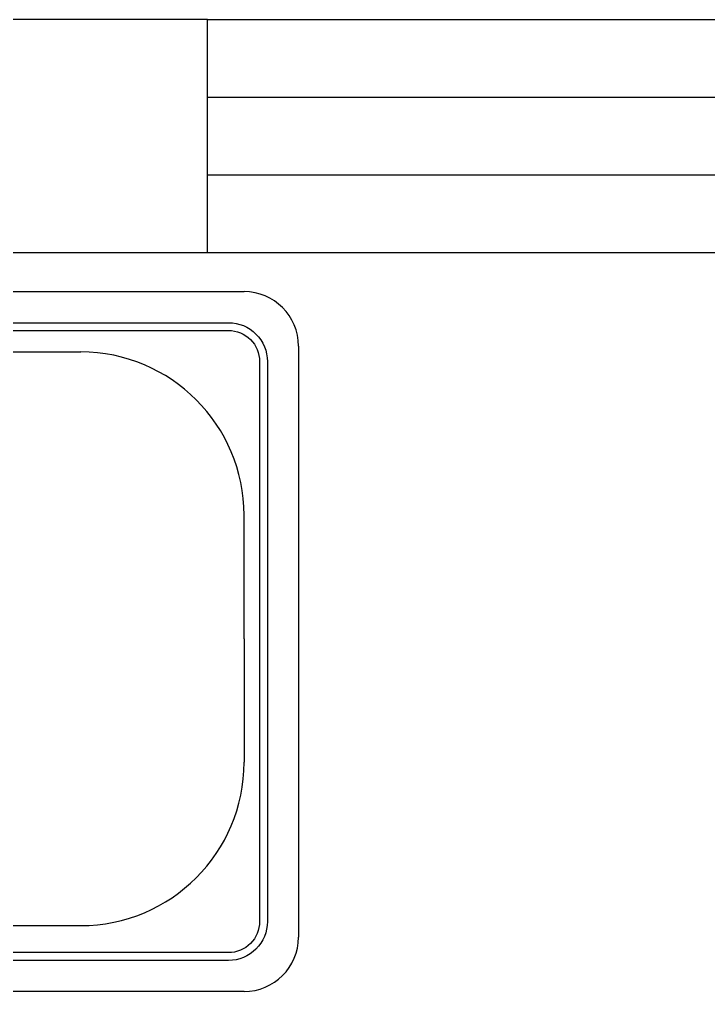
# Model space of a CAD drawing. Extents: x -655 to 4508, y 895 to 4678.
# Drawn here: x 1683 to 2215, y 3928 to 4678 of the extents above; entities that cross this region are included whole.
import ezdxf

# ---------------------------------------------------------------- set-up
doc = ezdxf.new("R2010")
doc.units = 0
doc.header["$LTSCALE"] = 3
doc.header["$MEASUREMENT"] = 0
for name, color, linetype in [('2', 2, 'CONTINUOUS'), ('3', 3, 'CONTINUOUS'), ('4', 4, 'CONTINUOUS'), ('7', 7, 'CONTINUOUS')]:
    doc.layers.add(name, color=color, linetype=linetype)

# ---------------------------------------------------------------- blocks, each defined once
blk = doc.blocks.new('A$C7E1E3424')
at = {"layer": '3'}
for p, q in [((292.3, 296.03), (486, 296.03)), ((561.6, 163.27), (561.6, 220.43)), ((561.6, 163.27), (561.6, 106.12)), ((292.3, 30.52), (486, 30.52))]:
    blk.add_line(p, q, dxfattribs=at)
for points in [[(291.67, 309.6), (554.4, 309.6, -0.414214), (572.4, 291.6), (572.4, 32.4, -0.414214), (554.4, 14.4), (291.41, 14.4)], [(291.93, 306), (554.4, 306, -0.414214), (568.8, 291.6), (568.8, 32.4, -0.414214), (554.4, 18), (291.67, 18)]]:
    blk.add_lwpolyline(points, format="xyb", dxfattribs=at)
for centre, start, end in [((486, 220.43), 0, 90), ((486, 106.12), 270, 0)]:
    blk.add_arc(centre, 75.6, start, end, dxfattribs=at)
at = {"layer": '4'}
for p, q in [((25.2, 324), (561.6, 324)), ((586.8, 298.8), (586.8, 25.2)), ((561.6, 0), (25.2, 0))]:
    blk.add_line(p, q, dxfattribs=at)
for centre, start, end in [((561.6, 298.8), 0, 90), ((561.6, 25.2), 270, 0)]:
    blk.add_arc(centre, 25.2, start, end, dxfattribs=at)

msp = doc.modelspace()

# ---------------------------------------------------------------- linework, layer by layer
at = {"layer": '2'}
for p, q in [((1828.27, 4677.75), (1308.27, 4677.75)), ((1828.27, 4497.75), (1828.27, 4677.75)), ((1828.27, 4497.75), (1308.27, 4497.75))]:
    msp.add_line(p, q, dxfattribs=at)
at = {"layer": '4'}
for p, q in [((1828.27, 4677.75), (3083.27, 4677.75)), ((3083.27, 4497.75), (1828.27, 4497.75))]:
    msp.add_line(p, q, dxfattribs=at)
at = {"layer": '7'}
for p, q in [((1828.27, 4617.75), (3083.27, 4617.75)), ((1828.27, 4557.75), (3083.27, 4557.75))]:
    msp.add_line(p, q, dxfattribs=at)

# ---------------------------------------------------------------- block references
at = {"layer": '3', "xscale": 1.666666666666667, "yscale": 1.666666666666667, "zscale": 1.666666666666667}
msp.add_blockref('A$C7E1E3424', (920.35, 3927.82), dxfattribs=at)

doc.saveas('drawing.dxf')
